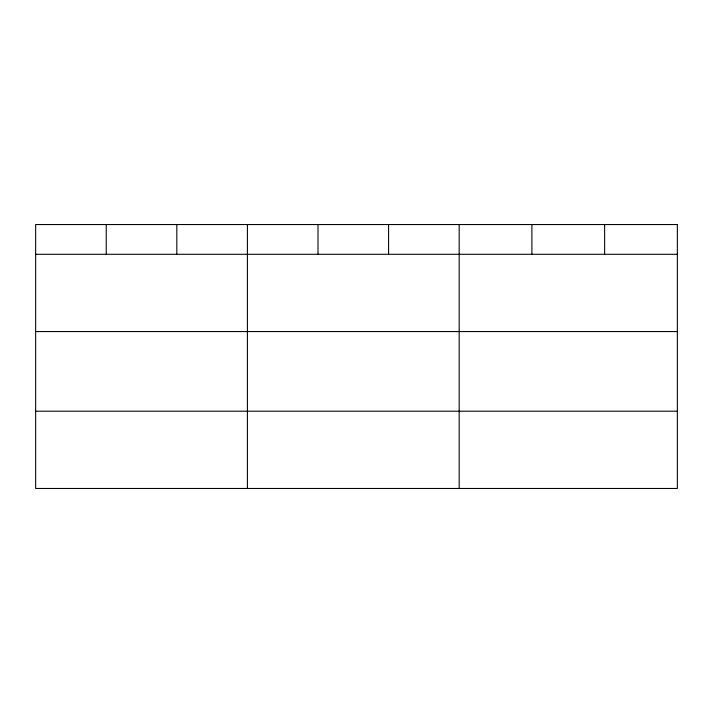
<?xml version="1.0" encoding="UTF-8"?>
<svg xmlns="http://www.w3.org/2000/svg" width="713" height="713" viewBox="0 0 713 713"><rect width="100%" height="100%" fill="white"/><g stroke="black" fill="none" stroke-linecap="round" stroke-linejoin="round"><path stroke-width="1.07" d="M35.65 254.291L677.35 254.291M35.65 331.572L677.35 331.572M35.65 411.196L677.35 411.196M604.624 224.533L604.624 254.291M531.898 224.533L531.898 254.291M459.172 224.533L459.172 488.467M388.585 224.533L388.585 254.291M317.998 224.533L317.998 254.291M247.411 224.533L247.411 488.467M176.824 224.533L176.824 254.291M106.237 224.533L106.237 254.291M677.35 224.533L35.65 224.533L35.65 488.467L677.35 488.467L677.35 224.533"/></g></svg>
